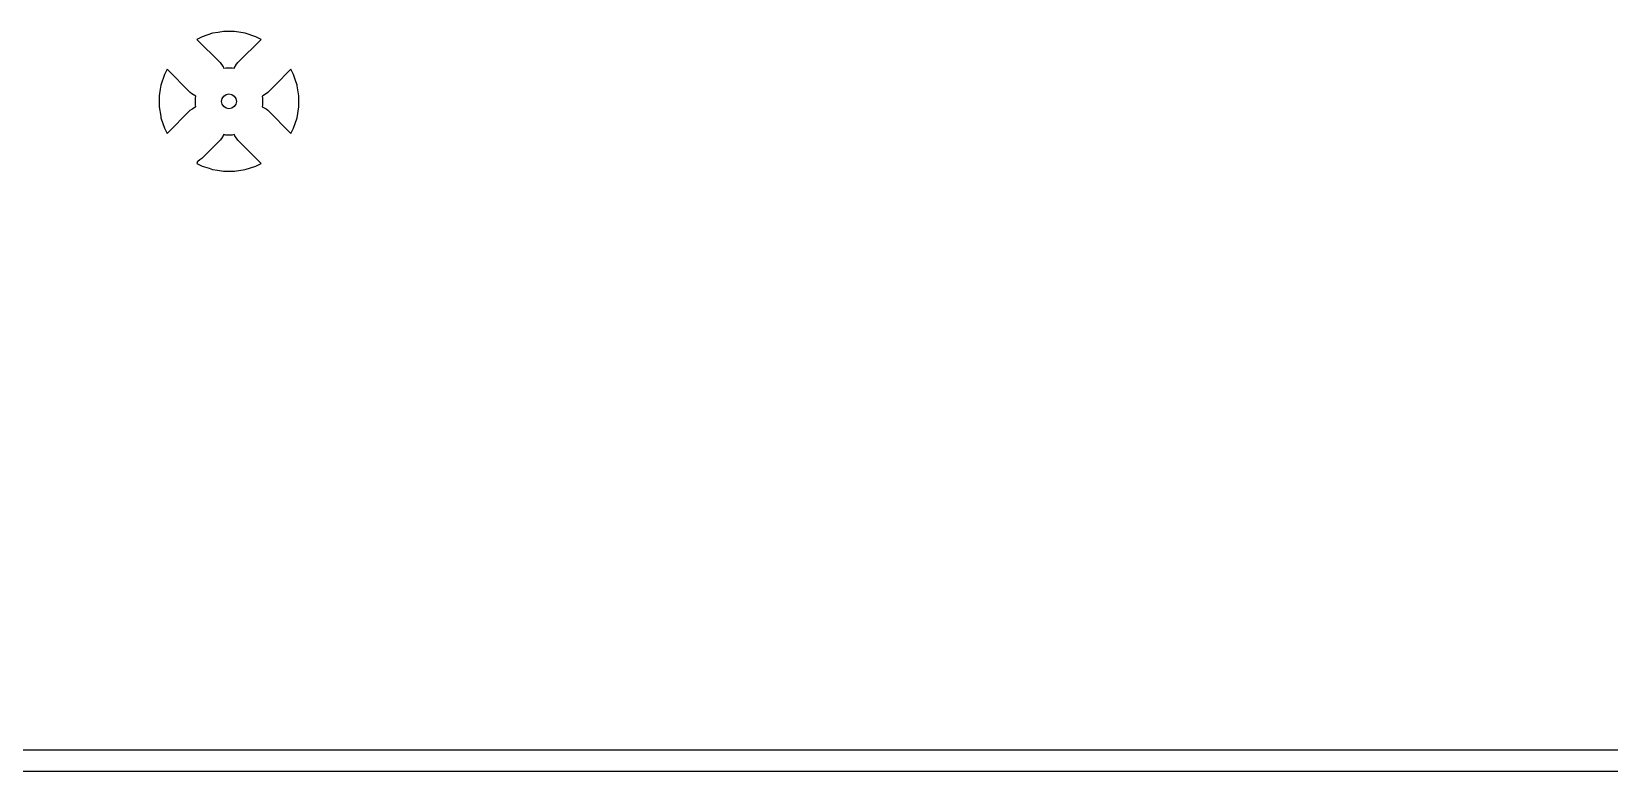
# Model space of a CAD drawing. Header units: millimetres. Extents: x 20 to 168, y -138 to -20.
# Drawn here: x 93.33 to 130.66, y -138 to -120.51 of the extents above; entities that cross this region are included whole.
import ezdxf

# ---------------------------------------------------------------- set-up
doc = ezdxf.new("R2010")
doc.units = ezdxf.units.MM
doc.layers.add('B.Cu', color=253, linetype='CONTINUOUS', true_color=0x83a598)
doc.layers.add('Edge.Cuts', color=40, linetype='CONTINUOUS', true_color=0xfabd2f)

msp = doc.modelspace()

# ---------------------------------------------------------------- linework, layer by layer
at = {"layer": 'B.Cu', "linetype": 'CONTINUOUS'}
for p, q in [((97.613618, -120.550629), (97.366626, -120.630881)), ((97.741883, -120.530314), (97.613618, -120.550629)), ((97.870145, -120.51), (97.741883, -120.530314)), ((97.870148, -120.51), (97.870145, -120.51)), ((98.129852, -120.51), (97.870148, -120.51)), ((98.129855, -120.51), (98.129852, -120.51)), ((98.386377, -120.550629), (98.129855, -120.51)), ((98.386378, -120.550629), (98.386377, -120.550629)), ((98.386382, -120.55063), (98.386378, -120.550629)), ((98.63338, -120.630885), (98.386382, -120.55063)), ((97.366626, -120.630881), (97.241661, -120.694552)), ((97.241661, -120.694552), (97.241661, -120.694553)), ((97.241661, -120.694553), (97.790643, -121.243535)), ((98.209345, -121.243546), (98.758337, -120.694554)), ((98.758336, -120.694552), (98.63338, -120.630885)), ((98.758337, -120.694553), (98.758336, -120.694552)), ((98.758337, -120.694554), (98.758337, -120.694553)), ((97.790643, -121.243535), (97.864017, -121.344526)), ((98.125805, -121.373278), (98.174947, -121.282771)), ((98.174947, -121.282771), (98.209345, -121.243546)), ((96.470883, -121.526624), (96.390629, -121.773618)), ((96.534552, -121.401661), (96.470883, -121.526624)), ((96.534553, -121.401661), (96.534552, -121.401661)), ((97.08354, -121.950648), (96.534553, -121.401661)), ((97.864017, -121.344526), (97.87341, -121.373434)), ((97.87341, -121.373434), (97.921586, -121.363852)), ((97.921586, -121.363852), (98.078414, -121.363852)), ((98.078414, -121.363852), (98.125805, -121.373278)), ((99.465445, -121.401661), (99.093485, -121.773622)), ((99.529113, -121.526617), (99.465445, -121.401661)), ((99.565625, -121.638989), (99.529113, -121.526617)), ((99.60937, -121.773621), (99.565625, -121.638989)), ((96.375341, -121.870144), (96.35, -122.030144)), ((96.35, -122.030144), (96.35, -122.289855)), ((96.390629, -121.773618), (96.375341, -121.870144)), ((97.122762, -121.985045), (97.08354, -121.950648)), ((97.213278, -122.034195), (97.122762, -121.985045)), ((97.203852, -122.081586), (97.213278, -122.034195)), ((97.203852, -122.238414), (97.203852, -122.081586)), ((98.815473, -122.024016), (98.786564, -122.033408)), ((98.786564, -122.033408), (98.796148, -122.081586)), ((98.796148, -122.081586), (98.796148, -122.238414)), ((98.916467, -121.95064), (98.815473, -122.024016)), ((99.093485, -121.773622), (98.916467, -121.95064)), ((99.612066, -121.790641), (99.60937, -121.773621)), ((99.65, -122.030144), (99.612066, -121.790641)), ((99.65, -122.289855), (99.65, -122.030144)), ((96.35, -122.289855), (96.385215, -122.512195)), ((96.534554, -122.918337), (97.083538, -122.369353)), ((97.083538, -122.369353), (97.133255, -122.333231)), ((97.133255, -122.333231), (97.18272, -122.296908)), ((97.18272, -122.296908), (97.183695, -122.296585)), ((97.183695, -122.296585), (97.184526, -122.295982)), ((97.184526, -122.295982), (97.213434, -122.286588)), ((97.213434, -122.286588), (97.203852, -122.238414)), ((98.796148, -122.238414), (98.78672, -122.285806)), ((98.78672, -122.285806), (98.877225, -122.334946)), ((98.877225, -122.334946), (98.916458, -122.369351)), ((98.916458, -122.369351), (99.465444, -122.918337)), ((99.60937, -122.546377), (99.65, -122.289855)), ((96.385215, -122.512195), (96.39063, -122.546382)), ((96.39063, -122.546382), (96.470885, -122.793379)), ((96.470885, -122.793379), (96.470886, -122.793382)), ((96.470886, -122.793382), (96.534553, -122.918337)), ((99.465445, -122.918337), (99.529112, -122.793384)), ((99.529112, -122.793384), (99.529114, -122.793379)), ((99.529114, -122.793379), (99.60937, -122.546377)), ((96.534553, -122.918337), (96.534554, -122.918337)), ((97.790641, -123.076464), (97.358522, -123.508583)), ((97.825046, -123.037234), (97.790641, -123.076464)), ((97.874193, -122.94672), (97.825046, -123.037234)), ((97.921586, -122.956148), (97.874193, -122.94672)), ((98.078414, -122.956148), (97.921586, -122.956148)), ((98.12659, -122.946564), (98.078414, -122.956148)), ((98.135983, -122.975473), (98.12659, -122.946564)), ((98.209356, -123.076463), (98.135983, -122.975473)), ((98.758337, -123.625444), (98.209356, -123.076463)), ((99.465444, -122.918337), (99.465445, -122.918337)), ((97.258362, -123.581353), (97.257532, -123.581957)), ((97.259338, -123.581031), (97.258362, -123.581353)), ((97.308802, -123.544707), (97.259338, -123.581031)), ((97.358522, -123.508583), (97.308802, -123.544707)), ((97.251641, -123.583871), (97.24166, -123.625444)), ((97.24166, -123.625444), (97.241661, -123.625444)), ((97.241661, -123.625445), (97.24166, -123.625445)), ((97.24166, -123.625445), (97.366617, -123.689113)), ((97.241661, -123.625444), (97.241661, -123.625445)), ((97.257532, -123.581957), (97.251641, -123.583871)), ((97.366617, -123.689113), (97.531287, -123.742617)), ((97.531287, -123.742617), (97.613621, -123.76937)), ((97.613621, -123.76937), (97.724493, -123.78693)), ((97.724493, -123.78693), (97.870142, -123.809999)), ((97.870142, -123.809999), (97.870144, -123.81)), ((97.870144, -123.81), (98.129855, -123.81)), ((98.129855, -123.81), (98.129857, -123.81)), ((98.129857, -123.809999), (98.386377, -123.76937)), ((98.129857, -123.81), (98.129857, -123.809999)), ((98.386377, -123.76937), (98.633379, -123.689114)), ((98.633379, -123.689114), (98.633384, -123.689112)), ((98.633384, -123.689112), (98.758337, -123.625445)), ((98.758337, -123.625445), (98.758337, -123.625444)), ((167.069098, -137.4995), (20.930902, -137.4995))]:
    msp.add_line(p, q, dxfattribs=at)
at = {"layer": 'B.Cu'}
msp.add_circle((98, -122.16), 0.175, dxfattribs=at)
msp.add_circle((98, -122.16), 0.175, dxfattribs=at)
at = {"layer": 'Edge.Cuts', "linetype": 'CONTINUOUS'}
msp.add_line((168, -138), (20, -138), dxfattribs=at)
at = {"layer": 'Edge.Cuts'}
msp.add_circle((98, -122.16), 0.175, dxfattribs=at)

doc.saveas('drawing.dxf')
